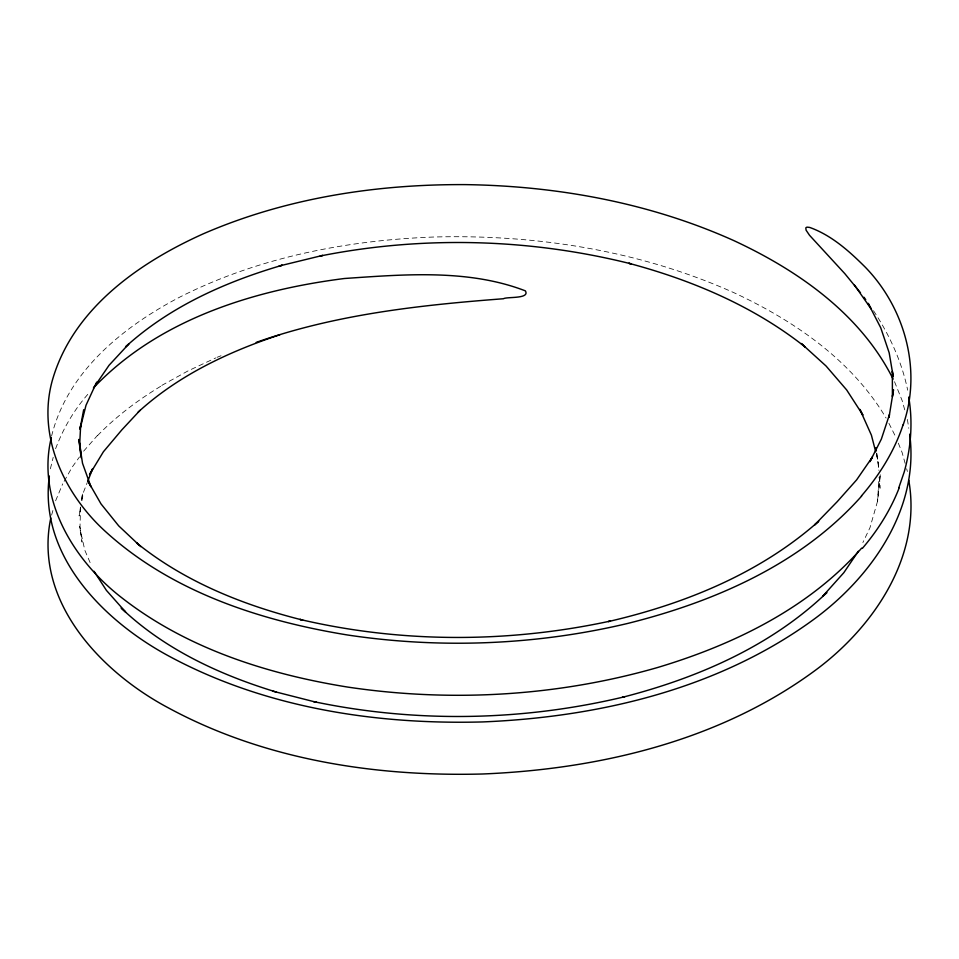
<?xml version="1.0" encoding="UTF-8"?>
<svg xmlns="http://www.w3.org/2000/svg" width="959" height="959" viewBox="0 0 959 959"><rect width="100%" height="100%" fill="white"/><g stroke="black" fill="none" stroke-linecap="round" stroke-linejoin="round"><path stroke-width="0.72" stroke-dasharray="4.79 3.6" d="M880.266 474.729L877.569 501.413L878.947 477.582M880.122 476.215L877.509 501.377L869.969 527.69L862.884 542.554M50.383 468.807L53.201 457.323M80.568 507.131L80.017 526.071L82.042 542.075L79.561 526.455L84.8 550.202L91.261 565.259M80.46 507.215L79.129 516.002L80.664 507.599M81.947 500.598L83.493 492.195L87.245 482.569M51.594 436.069C67.382 371.648 123.243 326.731 179.513 297.254C258.067 257.42 346.367 240.265 433.888 237.017C536.213 234.224 640.121 250.623 733.899 292.687C793.896 320.57 851.76 360.14 886.104 418.064M51.606 515.115L53.201 509.385M55.598 448.74C63.126 428.541 74.203 409.637 88.528 393.526M55.61 500.802L62.707 483.875M64.145 481.322L72.069 467.297L79.501 456.928M83.637 451.162L97.35 435.566M161.819 385.386L188.348 370.737L215.727 357.935M217.034 357.323L221.038 355.741M873.493 310.704C889.484 334.895 901.856 361.699 907.67 390.205M888.909 423.303L896.15 437.795M894.519 381.718L902.095 400.43L905.128 411.279M898.319 443.142L902.107 452.504L905.128 463.353M906.639 468.771L907.394 471.48M876.43 454.602L878.228 461.543L878.696 470.138M876.778 453.331L878.912 470.437M907.394 419.419L908.76 428.265M876.646 453.331L878.552 465.654M879.415 476.935L880.278 488.215M97.53 435.614A431.322 229.117 -1.8 0 1 162.035 385.494M82.45 494.053L81.407 501.317L82.45 494.053"/><path stroke-width="1.44" d="M49.353 476.024C38.612 556.04 104.243 621.336 169.263 656.292C264.756 707.742 375.377 724.812 482.833 721.923C599.663 717.068 719.777 688.646 815.21 618.339C872.151 576.119 919.549 508.09 909.671 434.163M50.803 517.98C33.337 601.221 101.091 672.439 169.263 708.353C264.768 759.804 375.389 776.874 482.845 773.985C599.675 769.13 719.777 740.708 815.21 670.401C873.757 627.234 922.102 556.016 908.772 480.327M889.005 417.345L889.437 414.672L881.357 439.09L870.029 461.459M889.077 416.973L893.5 389.762L892.409 396.511L892.349 371.385L893.225 376.719L889.185 352.84L880.758 327.846L868.171 303.308L871.084 308.846L854.289 284.859M903.198 424.813C922.114 370.33 905.02 308.115 865.342 267.249C849.218 251.15 831.465 235.231 809.696 227.427C808.461 227.451 806.723 226.612 805.812 227.87L806.099 230.208L809.528 235.279L844.831 273.663L860.487 292.759M51.318 437.508C36.178 499.999 74.37 561.447 122.536 598.344C187.161 648.572 267.393 674.105 347.302 687.016C450.478 702.491 557.071 696.402 657.43 667.56C733.431 644.772 808.413 608.486 861.661 548.116M96.679 382.126L85.998 405.297L80.041 428.997L80.664 425.652L79.813 441.691L81.119 457.707M80.041 428.997L83.685 409.709M898.715 487.999L904.169 472.128C911.002 447.829 913.004 422.032 908.712 397.086M87.784 481.19L92.603 468.819L89.535 474.609L103.404 451.761L121.781 429.932L140.038 410.344M869.969 461.615L872.414 457.011L856.591 479.92L837.219 501.677L814.551 524.969L818.746 521.205C759.672 573.614 684.51 603.906 608.366 621.576L610.439 621.048C508.486 643.093 401.641 643.273 299.975 619.418L302.828 620.125C243.238 605.189 184.655 581.765 136.514 542.83L138.635 544.736M858.329 551.269L843.848 572.655L822.57 596.414L826.874 592.566C770.628 646.462 697.085 678.157 622.463 697.289L624.765 696.714C523.135 721.12 416.134 723.134 313.797 701.64L316.434 702.288L273.099 691.247M93.634 387.856L109.026 365.319L128.866 343.897L125.569 346.846C169.731 306.628 225.449 281.838 282.27 265.235L279.081 266.039L322.644 255.406L320.114 256.029C422.703 235.578 529.728 238.407 631.178 263.869L628.768 263.269C692.026 280.124 753.69 306.221 805.296 347.122L801.268 343.502L826.047 366.002L846.677 389.953L862.896 415.067L859.875 409.373L871.407 435.17L875.711 451.833M93.431 387.951C158.295 319.575 253.32 290.062 344.509 278.494C404.183 274.43 468.471 268.892 525.388 290.865C530.255 299.208 506.604 296.547 503.439 298.74C419.886 305.106 335.638 314.312 256.185 342.411M861.65 496.055C801.376 564.024 714.599 601.701 628.013 623.362C536.333 645.179 440.469 648.991 347.29 634.954C260.392 620.749 171.901 591.967 105.658 531.694C64.613 494.556 37.017 436.765 52.134 381.119C72.225 309.373 138.456 262.982 203.152 233.876C285.554 198.057 376.12 184.092 465.571 184.619C557.419 185.95 649.83 202.817 733.887 240.625C798.152 270.498 860.691 314.18 893.117 379.105M138.024 412.25C178.242 375.413 228.506 351.749 279.86 334.751M276.384 692.086C219.779 674.872 164.373 649.267 121.17 608.018L125.605 611.998L106.425 590.396L94.042 571.288M140.757 546.63L118.724 525.892L101.007 503.895L87.832 480.915L90.925 486.752L82.522 463.281L78.878 439.438L80.604 453.487M863.999 297.254L865.725 299.699M875.807 447.841L876.226 450.586M903.066 424.801A431.298 251.198 -4.3 0 1 861.386 495.983M899.098 488.071A431.73 269.059 2.7 0 1 862.381 548.368"/></g></svg>
